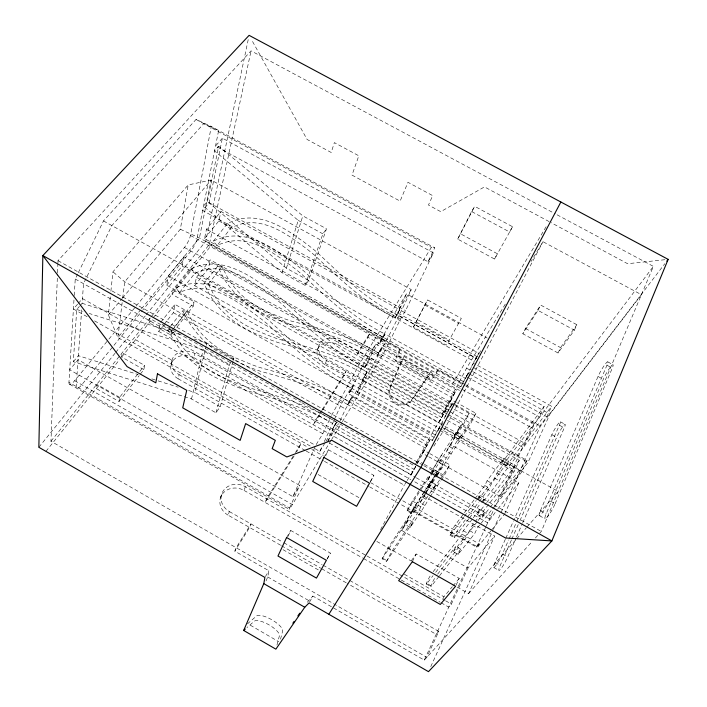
<?xml version="1.0" encoding="UTF-8"?>
<svg xmlns="http://www.w3.org/2000/svg" width="707" height="707" viewBox="0 0 707 707"><rect width="100%" height="100%" fill="white"/><g stroke="black" fill="none" stroke-linecap="round" stroke-linejoin="round"><path stroke-width="0.53" stroke-dasharray="3.54 2.65" d="M349.85 580.509L438.773 631.404L426.825 657.324L50.948 441.256L57.488 273.892M57.532 272.787L57.877 263.976M57.921 262.88L58.009 260.671L251.047 50.851L555.225 213.806M331.017 440.496L292.389 504.577A10.914 0.557 -60.5 0 1 289.587 508.006L68.941 382.372L73.97 299.909M74.235 295.508L75.242 279.018L77.637 274.095M232.965 361.418L220.195 406.755L215.962 412.8L191.509 398.969L73.334 361.71L76.736 309.489L79.431 306.396M81.659 309.843L76.17 386.49A10.746 2.908 -59.1 0 0 81.8 384.749L142.257 310.656M80.103 305.618L82.127 303.294L83.523 283.666L111.856 225.577L203.74 123.654L218.631 130.468L196.944 239.063A9.606 2.36 -61.6 0 1 190.908 251.038L142.955 309.807M418.924 490.985L411.889 501.873L407.099 510.781L411.35 513.379L415.486 505.381L423.263 493.424M310.205 446.029L117.901 337.619L108.374 314.871L110.433 295.499M110.884 291.187L112.943 271.815L188.221 184.916L211.137 180.046L411.253 289.587C395.319 325.026 377.017 359.183 357.282 392.562L431.544 433.974L441.681 417.395L365.51 375.055C339.289 358.962 309.595 350.919 280.149 343.222A141.029 88.72 37.8 0 1 262.058 336.346C239.001 327.73 218.092 312.22 207.08 289.782A106.51 65.344 35.8 0 1 204.005 283.578L217.703 266.097L222.078 266.424A99.837 62.932 35.9 0 0 224.906 272.345C234.556 293.122 253.778 307.28 274.97 314.933A132.898 85.803 38.1 0 0 292.168 321.349C321.994 328.79 352.015 336.841 378.528 353.04L381.365 348.374L377.078 356.098C351.158 340.208 321.747 332.493 292.601 325.123A138.837 89.665 38.1 0 1 274.705 318.424C251.869 310.064 231.242 294.616 220.672 272.292A104.91 66.122 35.9 0 1 217.703 266.097M122.161 302.587L117.901 337.619L140.198 310.355M122.7 298.213L124.697 281.793L211.137 180.046L199.427 237.941L140.896 309.507M143.857 369.62L121.639 357.062L122.196 352.749L144.546 365.369L143.857 369.62L139.836 374.79M119.616 397.334L96.762 384.352L96.338 388.585L119.05 401.496L119.616 397.334L139.155 372.28M406.587 481.44L404.271 485.179L327.421 441.937L333.2 429.379L158.633 331.371L160.056 323.152M435.318 434.929L166.666 285.16L168.266 275.916L183.917 256.782L368.656 359.236L387.233 328.87L394.471 313.466L406.498 293.856L487.176 338.061M122.479 298.08L180.32 229.254L188.221 184.916M266.018 580.951L267.732 576.974L268.863 570.752L234.83 551.168L236.147 547.722L250.976 523.922L249.589 527.466L234.83 551.168M163.989 324.584L173.374 312.706L174.938 304.408L427.09 445.269M166.666 285.16L182.159 266.097L183.917 256.782M171.633 330.655L149.822 318.433L149.124 322.825L170.802 334.994L171.633 330.655L173.622 328.11M136.186 306.007L184.43 247.459A9.606 2.421 -61.6 0 0 190.448 235.475L211.305 126.491L196.033 119.465L103.469 220.92L78.115 273.105M171.306 363.725L172.146 359.483M207.425 201.486L218.649 146.216L302.826 215.882L326.493 228.812L308.614 280.458L305.141 285.416L281.996 272.655L203.51 206.17L207.425 201.486L286.379 268.2L308.614 280.458M400.356 319.246L202.653 210.483L209.131 202.715L222.378 138.165L433.426 252.912L405.579 310.612L400.356 319.246L388.108 344.698A9.748 0.451 -61 0 1 381.568 356.628L342.374 421.655M357.282 392.562L363.398 379.553L194.699 285.708L196.449 277.312L210.279 259.893L453.921 394.78M463.536 381.63L204.517 238.595L206.479 229.201L220.955 211.499L399.137 309.401L411.253 289.587M146.199 314.774L205.764 241.255L248.661 37.506M193.241 306.158L194.169 301.765L172.817 289.861L172.013 294.315L193.241 306.158L176.087 328.207M305.221 450.492L178.226 378.828L179.11 374.648A15.616 12.823 12.2 0 1 173.71 356.584A15.616 12.823 12.2 0 1 194.929 353.518L415.336 477.287M420.851 506.813L416.149 504.162L413.524 509.243L387.224 549.206L382.125 558.83L386.535 561.34L391.616 551.699L418.235 511.903L420.851 506.813L429.202 494.308M50.948 441.256L209.316 244.525L251.047 50.851M194.699 285.708L208.415 268.342L210.279 259.893M204.517 238.595L218.87 220.946L220.955 211.499M135.558 339.714L172.923 360.756A15.519 12.779 12.1 0 1 193.965 357.751L194.929 353.518M191.509 398.969L203.192 349.788L89.276 313.484M220.195 406.755L194.938 392.491L206.029 346.315M206.285 345.246L206.798 343.098L194.231 339.077M280.52 639.181L282.667 630.909A15.13 4.843 29.8 0 0 271.921 619.818A15.13 4.843 29.8 0 0 256.703 615.877L247.636 623.671L278.77 641.726M276.958 645.058L279.406 635.814A14.617 4.755 29.9 0 0 269.102 624.9A14.617 4.755 29.9 0 0 254.246 621.232L246.92 627.622M215.962 412.8L229.395 364.494L231.949 360.923M233.266 360.367L233.858 358.255L206.798 343.098M464.729 384.308L438.225 369.664L435.477 374.63L430.643 380.384L395.319 360.826L397.414 353.588L400.303 348.71L205.764 241.255M438.225 369.664L433.382 375.435L398.191 355.966L400.303 348.71M281.996 272.655L298.239 220.39L214.548 150.945L218.649 146.216M286.379 268.2L302.826 215.882M220.381 498.064L221.574 494.37M305.141 285.416L322.878 233.867L326.493 228.812M280.617 545.238L228.122 515.173L229.377 511.559A16.517 14.67 17.9 0 1 223.129 491.003A16.517 14.67 17.9 0 1 245.364 486.708L366.102 555.49M228.122 515.173A16.411 14.617 17.8 0 1 221.918 494.706A16.411 14.617 17.8 0 1 244.03 490.411L245.364 486.708M317.293 350.23L318.901 346.103M512.531 469.059L324.884 364.582L326.546 360.508A14.794 11.816 22.4 0 1 320.103 343.363A14.794 11.816 22.4 0 1 339.404 340.509L454.071 404.077M324.884 364.582A14.714 11.789 22.4 0 1 318.486 347.49A14.714 11.789 22.4 0 1 337.699 344.636L339.404 340.509M555.128 503.773L612.28 368.126A10.481 1.458 -59.8 0 0 610.777 366.624A10.481 1.458 -59.8 0 0 603.265 379.341L546.166 513.839A11.453 1.785 -60.8 0 0 546.944 517.542A11.453 1.785 -60.8 0 0 555.128 503.773L549.277 500.512L606.959 365.227A10.472 1.396 -59.8 0 0 605.528 363.76A10.472 1.396 -59.8 0 0 598.034 376.478L540.422 510.631A11.453 1.714 -60.8 0 0 541.12 514.289A11.453 1.714 -60.8 0 0 549.277 500.512M535.376 537.992L541.297 531.47L653.383 266.389L556.197 214.327M511.355 540.192L500.247 565.397A10.455 1.476 -61.4 0 0 500.344 569.462A10.455 1.476 -61.4 0 0 507.688 557.036L516.092 537.868M516.534 536.86L522.279 523.746M522.72 522.738L564.257 427.894A9.562 1.237 -60.3 0 0 563.452 425.808A9.562 1.237 -60.3 0 0 556.648 437.368L518.903 523.056M401.311 361.206L389.716 387.569A12.894 12.576 30.8 0 0 412.093 400.003L428.318 376.142L401.311 361.206L395.319 360.826M404.042 356.54L390.715 386.826A12.408 12.107 30.8 0 0 412.322 398.836L430.952 371.414L404.042 356.54L398.191 355.966M511.797 539.185L518.461 524.064M505.319 539.317L495.033 562.445A10.455 1.423 -61.3 0 0 495.059 566.475A10.455 1.423 -61.3 0 0 502.385 554.049L508.625 539.954M509.067 538.946L516.19 522.844M516.64 521.837L559.387 425.207A9.562 1.184 -60.4 0 0 558.645 423.157A9.562 1.184 -60.4 0 0 551.858 434.717L513.821 520.202M289.587 508.006L299.68 485.435L78.088 359.739L69.693 369.796L292.892 496.65L315.198 446.462M505.77 538.31L513.379 521.209M316.197 444.562L322.816 433.727L331.097 416.264M367.967 337.31L369.814 333.2L358.617 351.167L356.805 355.232L367.967 337.31L397.414 353.588M457.129 587.075L468.6 593.588L494.67 536.047L424.253 496.42L401.709 530.462L468.016 568.004L494.67 536.047M504.559 514.219L518.858 482.651L450.845 444.738L432.746 472.55M432.065 471.852L437.492 461.362L500.848 496.8L528.049 462.36L549.931 414.081L641.417 294.686L542.985 241.697L531.01 261.519M315.013 448.742L319.82 451.446L322.516 445.534M324.31 441.592L333.731 420.904M334.172 419.914L341.799 403.158L355.78 380.295L362.664 365.333L375.7 344.079L459.515 390.432M430.766 666.639L492.912 530.347M493.371 529.349L540.44 426.127L664.81 263.729M458.101 554.447L460.611 549.136L455.829 546.431L453.302 551.734L458.101 554.447L474.724 533.546L477.269 528.102L521.846 471.816L527.015 460.443L446.886 415.928M476.854 499.716L480.141 495.368L484.763 497.958L482.421 502.916L499.354 480.848L501.723 475.784L546.882 416.732L551.654 406.233L474.494 363.76M345.14 426.931L415.787 466.549L411.209 474.706L332.034 430.245L336.594 422.141C308.897 405.155 277.78 395.805 246.77 387.109A140.543 82.136 37.2 0 1 228.891 380.039C206.965 371.529 186.816 357.159 175.628 336.037A105.387 59.998 35.3 0 1 172.428 330.089L167.957 329.577L169.963 327.014M332.087 430.28L336.541 422.114L333.377 427.328L412.906 471.967M438.243 429.405L440.134 426.33L432.366 440.496L348.745 393.834L353.509 385.235L437.209 431.871M336.594 422.141L335.251 425.066C308.181 408.407 277.692 399.42 247.397 390.821A146.835 85.847 37.2 0 1 228.812 383.45C205.163 374.162 183.528 358.493 171.324 335.798A110.734 63.038 35.4 0 1 167.957 329.577M352.068 388.514L353.562 385.262C321.667 369.116 295.553 344.654 269.349 320.863A132.218 70.223 35.6 0 0 250.64 306.732C230.933 292.627 205.993 277.436 180.859 285.999A106.987 58.946 34.9 0 0 175.672 287.97L179.649 292.398A101.755 56.039 34.9 0 1 184.598 290.542C207.805 282.614 230.632 296.896 248.776 309.887A126.553 67.183 35.6 0 1 266.61 323.355C293.149 347.499 319.776 372.103 352.068 388.514L348.745 393.834L353.509 385.235M474.998 521.846L514.113 471.666L519.318 460.345L445.949 419.569M480.141 495.368L477.782 500.317L494.538 478.162L496.915 473.107L539.326 416.856L544.134 406.392L472.541 366.968M333.51 607.932L424.271 660.135L485.903 526.706M486.266 525.928L494.591 507.9M495.05 506.901L531.602 427.779L653.383 266.389M441.106 602.753L448.759 607.11L451.384 604.07L468.016 568.004M401.709 530.462L412.287 510.039L477.72 546.953L479.152 543.842L402.221 500.459M414.744 481.821L487.697 522.809L497.198 509.694M500.848 496.8L515.27 465.515L326.546 360.508M454.239 409.282L522.614 447.213L525.372 443.607L534.368 424.112L465.886 386.269M340.085 420.78L345.546 409.008L363.398 379.553M415.424 464.252L425.375 448.07L347.597 404.598L352.024 396.6L429.865 440.046L416.255 465.666M179.649 292.398L194.955 273.211A100.217 56.975 35 0 1 199.913 271.276C222.758 263.039 245.541 276.897 263.411 289.879A124.697 68.367 35.7 0 1 280.926 303.179C306.909 327.076 332.979 351.45 364.812 367.534L366.341 364.238L448.786 409.989L452.683 403.653M368.656 359.236L375.7 344.079M456.042 585.281L459.232 578.414L416.176 553.988L410.555 561.826M574.358 330.169L576.877 324.725L540.669 305.053L525.469 328.463L522.818 333.748L558.053 352.987L574.358 330.169L538 310.4L522.818 333.748M347.65 404.625L352.077 396.636L347.65 404.625C320.916 388.196 290.745 379.588 260.786 371.369A144.458 87.085 37.5 0 1 242.404 364.193L219.585 352.616M369.54 359.121L364.812 367.534L369.487 359.085L451.623 404.634L444.014 418.491M288.014 536.374L290.771 530.489L330.416 553.13L326.413 560.306M325.75 455.608L328.463 449.802L373.897 475.387L369.558 483.164M443.024 598.696L443.916 596.779L452.268 586.766M558.053 352.987L560.571 347.614L576.877 324.725M479.876 509.243L477.366 514.555L482.307 517.33L484.79 512.001L479.876 509.243L473.248 517.842M503.967 458.163L501.634 463.112L506.398 465.763L508.722 460.805L503.967 458.163L487.105 480.725L484.799 485.568L474.927 498.744M466.231 376.531L468.184 373.34L460.814 386.773L380.242 342.241L384.838 333.951L465.471 378.457L471.127 369.204M362.629 379.915L366.933 372.032C340.111 355.63 309.807 347.234 279.663 339.466A134.993 84.884 37.8 0 1 262.27 332.873C240.884 324.99 221.397 310.771 211.331 289.888A101.366 62.189 35.7 0 1 208.406 283.958L204.005 283.578M380.304 342.276L383.318 337.336C352.095 321.729 326.775 297.656 301.571 274.086A122.019 69.975 36 0 0 284.506 261.033C267.025 248.077 244.322 234.83 222.007 243.491A97.999 58.239 35.2 0 0 217.049 245.515L213.302 241.167A103.036 61.262 35.3 0 1 218.498 239.01C242.66 229.669 267.458 243.721 286.459 257.781A127.481 73.139 36 0 1 304.355 271.479C329.241 294.695 354.057 318.636 384.891 333.978L380.242 342.241M365.563 375.09L366.986 372.059L362.585 379.889L439.012 422.415L456.501 389.937L381.312 348.339L378.475 353.014M383.318 337.336L384.891 333.978M437.606 574.19L465.577 538.61L468.034 533.405L477.419 521.421M479.417 501.272L489.394 488.139L491.692 483.279L508.722 460.805M453.302 551.734L469.74 530.736L472.303 525.301L474.326 522.712M378.528 353.04L377.025 356.072L452.153 397.688L441.919 414.505L368.639 373.791M471.578 366.438L478.798 353.279L399.614 309.772L395.098 317.92C364.308 302.623 339.501 278.77 314.801 255.439A120.296 70.939 36.1 0 0 298.027 242.545C280.794 229.598 258.152 216.766 236.182 225.657A96.576 58.99 35.4 0 0 231.224 227.742L217.049 245.515M399.137 309.401L406.498 293.856M381.312 348.339L379.853 351.414L454.725 392.853L456.501 389.937M399.667 309.799L395.098 317.92L399.614 309.772M433.17 571.671L460.831 535.933L463.306 530.736L472.585 518.699M222.378 138.165L215.529 146.031L428.018 261.749L434.708 247.848L211.305 126.491M412.331 561.685L416.176 553.988M538 310.4L540.669 305.053M413.454 327.067L427.567 299.901L461.344 318.397L446.382 345.184L413.454 327.067L427.567 299.901M512.566 226.726L494.52 259.036L457.703 239.09L471.578 211.508L474.689 206.329L512.566 226.726L509.623 232.011L471.578 211.508M457.703 239.09L474.689 206.329M441.248 480.115L444.323 475.546L449.793 464.782L429.962 453.691M437.368 475.139L470.862 423.29L475.935 413.303L457.005 402.813M410.281 527.404L412.95 522.199L408.204 519.521L405.518 524.709L410.281 527.404L425.013 505.54L429.573 497.481M433.108 489.695L435.768 484.489L430.881 481.75L428.203 486.946L433.108 489.695L439.657 479.903M458.852 439.286L461.326 434.443L456.607 431.818L454.115 436.652L458.852 439.286L475.935 413.303M436.157 476.978L438.649 472.126L434.054 469.554L420.232 490.826M435.212 475.245L461.326 434.443M437.377 475.387L442.874 464.667L429.043 456.925M451.322 454.035L446.532 451.366L449.078 446.426L464.057 423.369L469.156 413.427L455.158 405.668M425.225 493.769L420.064 502.757L425.013 505.54M424.253 496.42L425.243 494.502M425.738 493.539L434.637 476.253M450.845 444.738L460.955 425.084L528.049 462.36M491.78 516.455L427.62 480.433L431.57 472.806M432.048 473.425L434.054 469.554M430.148 473.646L441.468 455.22L446.02 457.765M433.868 446.161L444.959 428.442L542.985 241.697M432.366 440.496L451.623 404.634M460.814 386.773L478.798 353.279M380.56 529.702L404.271 485.179M416.432 462.351L431.544 433.974M441.919 414.505L466.593 368.161L505.364 303.983M411.209 474.706L416.458 464.826M428.115 456.413L422.583 453.32L429.865 440.046M439.012 422.415L446.082 409.539L448.945 411.12M454.23 405.146L449.564 402.557L454.725 392.853M452.462 384.025L546.325 226.364M331.618 415.301L359.934 363.31L431.394 247.344L434.708 247.848M309.578 602.055L312.892 596.072L332.546 607.375M494.52 259.036L497.445 253.795L460.778 233.955M327.253 558.795L330.416 553.13M370.247 481.918L373.897 475.387M265.39 576.612L268.863 570.752M286.591 537.532L290.771 530.489M323.894 457.411L328.463 449.802M331.583 439.56L341.808 422.592M292.892 496.65L299.68 485.435M327.977 441.027L338.52 423.59M366.986 372.059L364.052 376.902L440.761 419.56M319.82 451.446L325.397 442.255M325.954 441.336L333.2 429.379M480.733 350.752L476.173 358.237L396.707 314.535M449.564 402.557L451.331 399.667L456.059 402.283M428.018 261.749L433.426 252.912M422.583 453.32L424.297 450.527L429.016 453.169M416.936 463.933L418.641 461.167L423.396 463.827M407.161 480.513L414.09 469.298L335.198 425.04M437.783 430.934L442.989 422.503M293.069 456.368L266.619 498.815L265.16 502.456L294.271 455.688M295.367 452.674L301.12 443.448L296.595 451.95M321.526 410.696L315.101 421.001L313.44 424.889L322.162 410.873M322.109 409.76L346.041 371.352L344.265 375.373L322.745 409.945M364.812 367.534L368.002 362.426L449.705 407.753M437.492 461.362L460.955 425.084M419.516 490.075L429.564 474.565M454.115 436.652L469.156 413.427M407.073 510.967L419.631 491.745M427.62 480.433L432.384 473.116M412.287 510.039L435.123 475.29M423.855 492.514L434.619 476.156M428.203 486.946L434.664 477.145M435.247 476.253L442.874 464.667M411.35 513.379L424.059 494.237M424.668 493.318L434.999 477.649M435.609 476.73L438.649 472.126M382.125 558.83L408.204 519.521M425.835 492.85L435.556 478.144M429.803 493.415L435.768 484.489M440.258 479.019L449.793 464.782M386.535 561.34L412.95 522.199M430.192 496.561L440.629 481.034M307.28 602.284L312.892 596.072M232.585 360.04L233.858 358.255M468.856 518.752L454.937 536.958L450.624 534.519A6.124 0.53 -61.1 0 1 450.96 532.398A6.124 0.53 -61.1 0 1 455.167 525.107L474.264 499.628M501.634 463.112L544.134 406.392M450.624 534.519L463.739 517.117M464.393 516.251L476.2 500.583M454.937 536.958A6.133 0.566 -61.2 0 1 455.237 534.81A6.133 0.566 -61.2 0 1 459.462 527.528L466.779 517.895M467.442 517.02L478.754 502.147M506.398 465.763L551.654 406.233M469.519 517.886L480.787 503.154M481.449 502.288L484.763 497.958M477.366 514.555L486.027 503.375M486.69 502.509L519.318 460.345M119.05 401.496L139.164 375.656M170.802 334.994L175.424 329.055M139.836 371.422L144.546 365.369M174.284 327.261L194.169 301.765M172.428 330.089L187.143 311.221A103.735 60.943 35.5 0 0 190.227 317.169C200.947 338.202 220.823 352.501 242.536 360.756A138.272 83.32 37.4 0 0 260.211 367.631C290.886 375.947 321.676 384.908 349.028 401.656M208.406 283.958L222.078 266.424M438.888 576.567L431.411 585.997L426.966 583.461L433.002 575.71M435.689 572.263L455.829 546.431M170.634 326.157L182.698 310.771L187.143 311.221M478.091 520.564L484.79 512.001M482.307 517.33L489.757 507.847M490.437 506.99L527.015 460.443M158.633 331.371L163.326 325.432M160.736 322.304L174.938 304.408M439.56 575.71L460.611 549.136M497.878 508.846L518.858 482.651M175.672 287.97L191.076 268.81A105.37 59.936 35.1 0 1 196.263 266.76C221.008 257.861 245.895 272.593 265.319 286.68A130.282 71.46 35.7 0 1 283.684 300.634C309.348 324.195 334.932 348.445 366.394 364.264M213.302 241.167L227.566 223.421A101.534 62.048 35.4 0 1 232.753 221.203C256.553 211.614 281.28 225.215 300.015 239.258A125.678 74.147 36.1 0 1 317.593 252.797C342.002 275.783 366.323 299.521 396.76 314.562M45.937 451.366L119.589 359.616M121.639 357.062L152.491 318.627M153.163 317.797L211.888 244.64M38.85 447.284L115.038 353.244M115.727 352.386L145.509 315.631M479.152 543.842L476.474 547.121L399.508 503.693M477.72 546.953L490.799 531.001M491.48 530.162L503.87 515.058M68.941 382.372A10.738 2.987 -59 0 0 74.659 380.693L108.224 339.952M108.922 339.104L135.488 306.856M452.966 585.926L459.232 578.414M73.334 361.71L78.38 355.683L138.227 374.586M108.374 314.871L121.772 298.92M77.584 304.187L73.404 308.977L88.79 317.637M78.283 303.383L82.463 298.593L322.816 433.727M468.6 593.588L515.96 539.627M516.684 538.796L526.158 528.005M526.883 527.175L558.212 491.471L444.959 428.442M438.773 631.404L436.192 634.329L347.429 583.496M424.271 660.135L532.442 541.217M664.872 259.716L627.622 263.72L551.089 222.661M151.881 378.899L157.131 380.552M158.182 380.887L178.129 387.189M188.636 390.503L194.938 392.491M76.736 309.489L83.011 311.487M82.127 303.294L180.612 334.738M180.32 229.254L199.427 237.941L386.57 341.313M549.153 221.618L484.472 186.913L440.726 211.658L428.46 205.03L432.702 195.645L407.983 182.309L400.118 201.133L351.998 175.097L358.82 155.796L334.384 142.62L331.194 152.482L307.103 139.465L251.259 39.203M196.033 119.465L431.394 247.344M607.781 361.86L613.066 364.741M606.959 365.227L612.28 368.126M525.469 328.463L560.571 347.614M598.034 376.478L603.265 379.341M298.239 220.39L322.878 233.867M424.598 304.911L458.498 323.488M209.131 202.715L405.579 310.612M416.379 322.109L449.192 340.147M398.006 313.166L476.836 356.505M394.471 313.466L476.377 358.511M218.87 220.946L474.22 361.454M466.593 368.161L472.347 371.325M473.301 371.855L549.931 414.081M560.412 421.787L565.255 424.456M469.139 373.87L546.882 416.732M206.479 229.201L387.233 328.87M559.387 425.207L564.257 427.894M467.194 377.061L539.326 416.856M465.692 384.838L540.44 426.127M381.815 338.9L462.749 383.609M209.316 244.525L464.914 385.739M551.858 434.717L556.648 437.368M190.448 235.475L388.108 344.698M435.477 374.63L461.15 388.823M462.113 389.354L531.602 427.779M184.43 247.459L381.568 356.628M455.034 404.607L525.372 443.607M208.415 268.342L374.878 360.623M337.699 344.636L450.386 407.144M449.891 411.651L470.862 423.29M103.469 220.92L359.934 363.31M362.664 365.333L447.814 412.614M182.159 266.097L446.868 413.1M444.323 412.411L447.142 413.984M448.088 414.505L464.057 423.369M196.449 277.312L443.43 414.532M442.061 427.399L521.846 471.816M168.266 275.916L355.78 380.295M440.161 430.475L514.113 471.666M350.239 390.591L434.257 437.447M449.078 446.426L453.85 449.086M496.915 473.107L501.723 475.784M494.538 478.162L499.354 480.848M350.637 399.579L428.142 442.856M487.105 480.725L491.692 483.279M540.422 510.631L546.166 513.839M341.799 403.158L124.697 281.793L112.943 271.815M539.379 515.659L545.177 518.894M439.012 459.965L443.581 462.519M484.799 485.568L489.394 488.139M173.374 312.706L345.546 409.008M424.35 464.366L444.323 475.546M58.009 260.671L422.883 465.118M423.847 465.666L541.297 531.47M433.665 473.301L436.449 474.865M161.974 324.23L226.24 360.261M227.203 360.8L248.298 372.633M249.262 373.172L270.366 385.006M271.32 385.545L292.424 397.369M293.378 397.908L301.058 402.212M302.013 402.751L344.176 426.392M203.192 349.788L229.395 364.494M75.242 279.018L328.481 421.08M416.29 477.826L490.402 519.442M193.965 357.751L410.908 479.655M422.795 497.445L427.735 500.22M472.303 525.301L477.269 528.102M469.74 530.736L474.724 533.546M94.552 320.89L314.677 444.915M412.428 501.016L416.688 503.419M455.167 525.107L459.462 527.528M463.306 530.736L468.034 533.405M502.385 554.049L507.688 557.036M179.11 374.648L307.978 447.319M311.822 449.484L323.364 455.988M370.486 482.563L401.258 499.92M413.524 509.243L418.235 511.903M460.831 535.933L465.577 538.61M306.184 451.031L323.497 460.805M324.46 461.353L368.718 486.319M369.681 486.867L398.545 503.154M407.612 510.251L411.907 512.672M449.961 535.172L454.265 537.603M495.033 562.445L500.247 565.397M493.698 567.474L498.956 570.452M318.115 474.53L359.907 498.17M376.804 541.438L411.227 560.996M387.745 548.376L392.146 550.868M74.659 380.693L292.389 504.577M382.62 558.221L387.038 560.739M426.348 584L430.784 586.527M404.316 574.225L443.916 596.779M69.586 384.228L289.181 509.287M367.057 556.038L444.676 600.252M445.631 600.8L451.384 604.07M244.03 490.411L362.656 558.035M363.619 558.574L440.152 602.205M229.377 511.559L282.924 542.207M283.878 542.755L322.127 564.646M323.081 565.193L348.896 579.97M281.572 545.786L320.704 568.198M321.658 568.737L346.474 582.948M283.021 549.675L320.377 571.079M267.732 576.974L308.535 600.464M216.855 351.008C203.713 342.718 193.541 330.408 185.941 316.983A109.002 64.028 35.5 0 1 182.698 310.771M191.076 268.81L194.955 273.211M227.566 223.421L231.224 227.742M430.952 371.414L433.382 375.435M428.318 376.142L430.643 380.384M431.411 585.997A6.363 0.601 -61.4 0 1 431.615 584.026A6.363 0.601 -61.4 0 1 435.662 576.735M426.966 583.461A6.354 0.566 -61.4 0 1 427.196 581.508A6.354 0.566 -61.4 0 1 431.243 574.225M178.226 378.828A15.519 12.779 12.1 0 1 172.862 360.835"/><path stroke-width="1.06" d="M263.799 583.637L264.895 577.451L38.85 447.284L42.853 255.572L249.111 35.35L668.15 259.363L551.875 540.926L428.477 671.65L309.1 602.903L304.77 607.251L275.863 649.159L243.668 630.458L263.799 583.637L304.77 607.251M560.863 202.008L420.833 467.468L328.843 614.277M292.866 623.194L294.121 621.373M297.877 615.921L299.759 613.19M666.816 261.113L668.15 259.363M243.668 630.458L245.294 629.036M157.467 373.791L155.814 382.849L127.057 366.58L42.853 255.572L551.875 540.926L505.54 537.992L331.848 440.32L286.856 456.961L272.16 448.653L275.315 440.346L245.647 423.59L240.177 440.364L182.733 407.833L186.728 390.317L157.467 373.791M286.591 537.532L277.975 556.02L316.462 578.096L326.413 560.306L286.591 537.532M323.894 457.411L312.706 481.44L356.611 506.309L369.558 483.164L323.894 457.411M412.331 561.685L398.651 580.668L440.328 604.441L455.591 586.262L412.331 561.685"/></g></svg>
